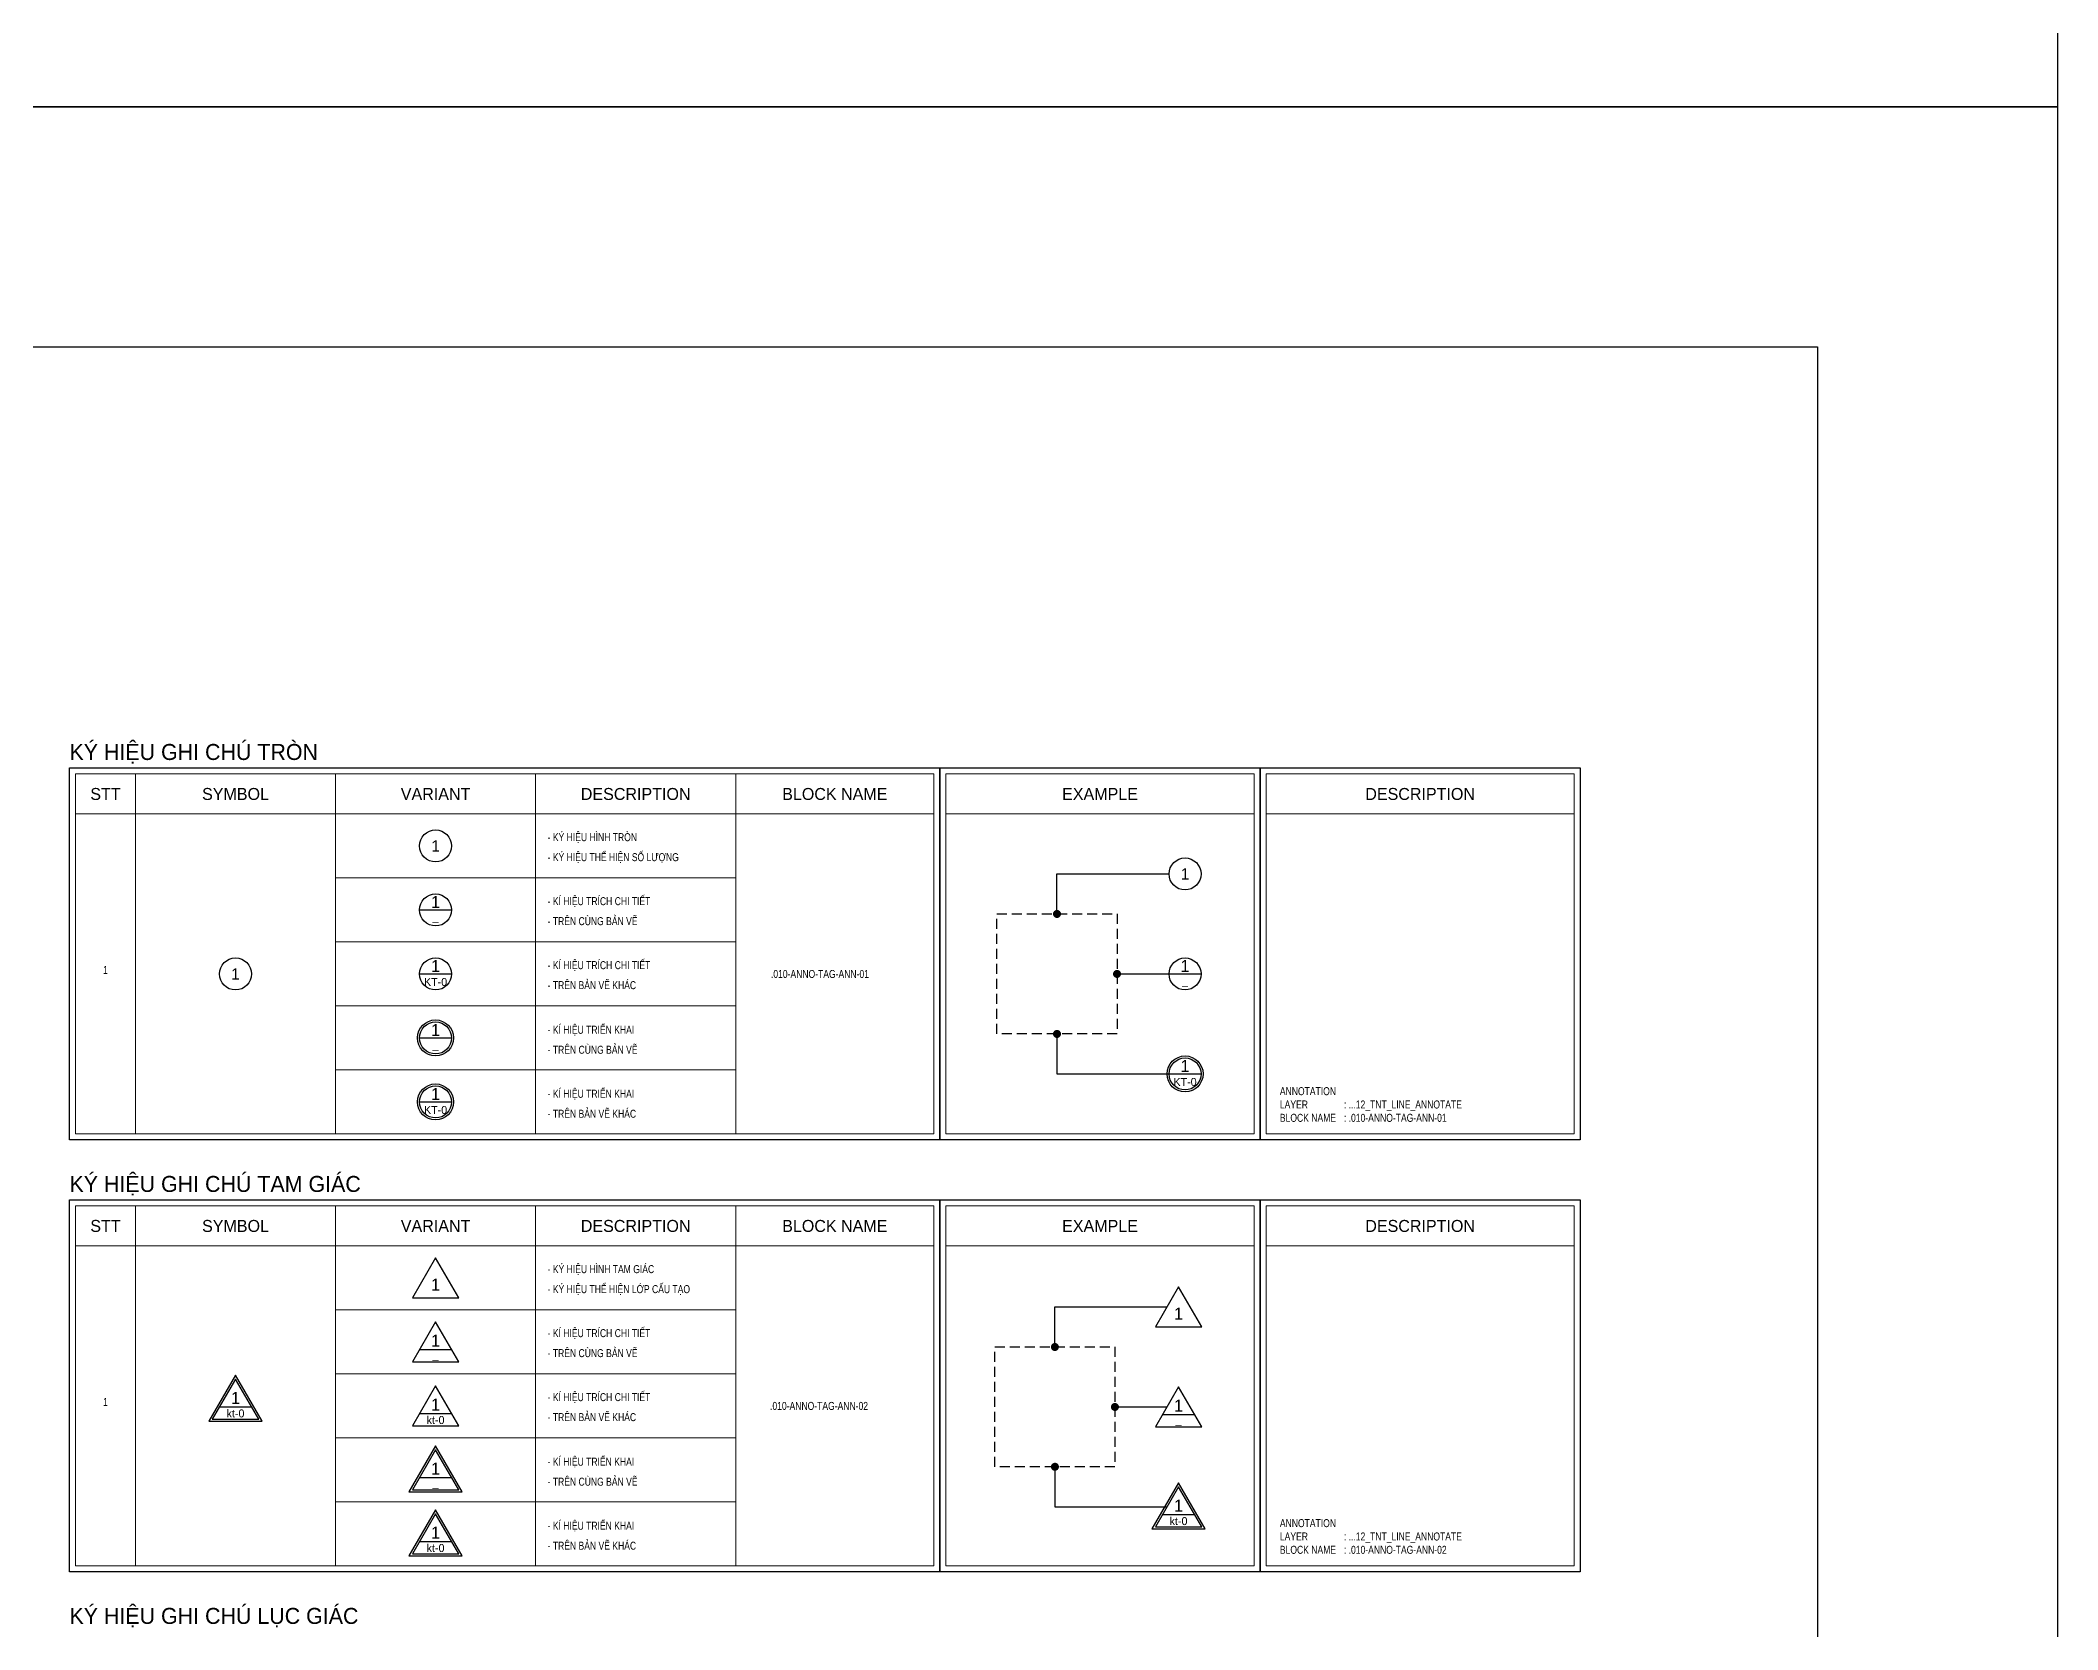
# Model space of a CAD drawing. Header units: millimetres. Extents: x 21129 to 2803301, y -510327 to 166837.
# Drawn here: x 348477 to 398892, y -332034 to -292297 of the extents above; entities that cross this region are included whole.
import ezdxf
from ezdxf.enums import TextEntityAlignment as Align

# ---------------------------------------------------------------- set-up
doc = ezdxf.new("R2010")
doc.units = ezdxf.units.MM
doc.linetypes.add('HIDDEN', pattern=[0.375, 0.25, -0.125])
for name, color, linetype in [('....01_TNT_A_DRAWING', 7, 'Continuous'), ('....20_TNT_N_TEXT', 9, 'Continuous'), ('....21_TNT_N_LEADER', 9, 'Continuous'), ('....24_TNT_N_ANNOTATE', 14, 'Continuous')]:
    doc.layers.add(name, color=color, linetype=linetype)
doc.layers.add('....03_TNT_A_THIN', color=251, linetype='Continuous', lineweight=13, transparency=0.5)
doc.layers.add('....08_TNT_A_DETAIL', color=156, linetype='HIDDEN', transparency=0.5)
doc.styles.add('.TNT_A_TXT_1_MAIN', font='')
doc.styles.add('.TNT_A_TXT_2_SUB', font='UNI Alter Gothic (H).ttf')
doc.styles.add('.TNT_A_TXT_3_NOTE', font='uromans.shx', dxfattribs={"width": 0.8})
doc.styles.add('TNT_DIM', font='uromans.shx', dxfattribs={"width": 0.8})
doc.styles.get('.TNT_A_TXT_1_MAIN').set_extended_font_data('UNI HelvetIns (H)')
doc.dimstyles.new('TNT_DIM1', dxfattribs={"dimtxt": 2, "dimasz": 1.1, "dimexe": 1.1, "dimexo": 0, "dimgap": 0.7, "dimtad": 1, "dimdec": 0, "dimzin": 0, "dimdsep": 46, "dimtxsty": 'TNT_DIM', "dimblk": 'ARCHTICK', "dimcen": 0.09, "dimdle": 1.1, "dimclrd": 256, "dimclre": 256, "dimclrt": 14, "dimadec": 0, "dimazin": 0, "dimtfac": 1, "dimtdec": 0, "dimtmove": 0, "dimatfit": 3, "dimfxl": 0, "dimtfillclr": 256, "dimtolj": 1, "dimtzin": 0, "dimarcsym": 0})

# ---------------------------------------------------------------- blocks, each defined once
blk = doc.blocks.new('.TNT_KHUNG LAYOUT_2')
at = {"color": 250}
blk.add_lwpolyline([(0, 327), (450, 327), (450, 0), (0, 0)], close=True, dxfattribs=at)
at = {"color": 14}
blk.add_lwpolyline([(15, 312), (435, 312), (435, 15), (15, 15)], close=True, dxfattribs=at)
blk = doc.blocks.new('*U589')
at = {"color": 14, "linetype": 'ByBlock', "lineweight": -2}
blk.add_circle((0, 0), 4, dxfattribs=at)
at = {"color": 9, "style": '.TNT_A_TXT_2_SUB', "flags": 8}
blk.add_attdef('NUMBER', text='', height=2.84, dxfattribs=at).set_placement((0, 0), align=Align.MIDDLE)
blk = doc.blocks.new('*U593')
at = {"color": 14, "ltscale": 4}
blk.add_line((-4, 0), (4, 0), dxfattribs=at)
at = {"color": 14, "linetype": 'ByBlock', "lineweight": -2}
blk.add_circle((0, 0), 4, dxfattribs=at)
at = {"color": 9, "style": '.TNT_A_TXT_2_SUB', "flags": 8}
blk.add_attdef('1', text='', height=3, dxfattribs=at).set_placement((0, 2), align=Align.MIDDLE)
at = {"color": 9, "flags": 8}
blk.add_attdef('_', text='', height=2, dxfattribs=at).set_placement((0, -2), align=Align.MIDDLE)
blk = doc.blocks.new('*U592')
at = {"color": 14, "ltscale": 4}
blk.add_line((-4, 0), (4, 0), dxfattribs=at)
at = {"color": 14, "linetype": 'ByBlock', "lineweight": -2}
blk.add_circle((0, 0), 4, dxfattribs=at)
at = {"color": 9, "style": '.TNT_A_TXT_2_SUB', "flags": 8}
for tag, height, p in [('1', 3, (0, 2)), ('KT-0', 2, (0, -2))]:
    blk.add_attdef(tag, text='', height=height, dxfattribs=at).set_placement(p, align=Align.MIDDLE)
blk = doc.blocks.new('*U591')
at = {"color": 251, "ltscale": 4}
blk.add_lwpolyline([(-4, 0), (4, 0)], dxfattribs=at)
at = {"color": 14, "ltscale": 4}
blk.add_circle((0, 0), 4.5, dxfattribs=at)
at = {"color": 251, "ltscale": 4}
blk.add_circle((0, 0), 4, dxfattribs=at)
at = {"color": 9, "style": '.TNT_A_TXT_2_SUB', "flags": 8}
blk.add_attdef('1', text='', height=3, dxfattribs=at).set_placement((0, 2), align=Align.MIDDLE)
at = {"color": 9, "flags": 8}
blk.add_attdef('_', text='', height=2, dxfattribs=at).set_placement((0, -2), align=Align.MIDDLE)
blk = doc.blocks.new('*U590')
at = {"color": 251, "ltscale": 4}
blk.add_lwpolyline([(-4, 0), (4, 0)], dxfattribs=at)
at = {"color": 14, "ltscale": 4}
blk.add_circle((0, 0), 4.5, dxfattribs=at)
at = {"color": 251, "ltscale": 4}
blk.add_circle((0, 0), 4, dxfattribs=at)
at = {"color": 9, "style": '.TNT_A_TXT_2_SUB', "flags": 8}
for tag, height, p in [('1', 3, (0, 2)), ('KT-0', 2, (0, -2))]:
    blk.add_attdef(tag, text='', height=height, dxfattribs=at).set_placement(p, align=Align.MIDDLE)
blk = doc.blocks.new('*U598')
at = {"color": 251}
blk.add_line((4.07, -0.35), (-4.07, -0.35), dxfattribs=at)
at = {"color": 14}
blk.add_lwpolyline([(0, 7.7), (-6.67, -3.85), (6.67, -3.85)], close=True, dxfattribs=at)
at = {"color": 251}
blk.add_lwpolyline([(0, 6.7), (-5.8, -3.35), (5.8, -3.35), (0, 6.7)], dxfattribs=at)
at = {"color": 9, "style": '.TNT_A_TXT_2_SUB', "flags": 8}
for tag, height, p in [('1', 3, (0, 2)), ('KT-0', 2, (0, -1.83))]:
    blk.add_attdef(tag, text='', height=height, dxfattribs=at).set_placement(p, align=Align.MIDDLE)
blk = doc.blocks.new('*U595')
at = {"color": 14}
blk.add_lwpolyline([(0, 6.7), (-5.8, -3.35), (5.8, -3.35), (0, 6.7)], dxfattribs=at)
at = {"color": 9, "style": '.TNT_A_TXT_2_SUB', "flags": 8}
blk.add_attdef('NUMBER', text='', height=3, dxfattribs=at).set_placement((0, 0), align=Align.MIDDLE)
blk = doc.blocks.new('*U596')
at = {"color": 14}
blk.add_line((4.07, -0.35), (-4.07, -0.35), dxfattribs=at)
blk.add_lwpolyline([(0, 6.7), (-5.8, -3.35), (5.8, -3.35), (0, 6.7)], dxfattribs=at)
at = {"color": 9, "style": '.TNT_A_TXT_2_SUB', "flags": 8}
blk.add_attdef('1', text='', height=3, dxfattribs=at).set_placement((0, 2), align=Align.MIDDLE)
at = {"color": 9, "flags": 8}
blk.add_attdef('_', text='', height=2, dxfattribs=at).set_placement((0, -1.83), align=Align.MIDDLE)
blk = doc.blocks.new('*U599')
at = {"color": 14}
blk.add_line((4.07, -0.35), (-4.07, -0.35), dxfattribs=at)
blk.add_lwpolyline([(0, 6.7), (-5.8, -3.35), (5.8, -3.35), (0, 6.7)], dxfattribs=at)
at = {"color": 9, "style": '.TNT_A_TXT_2_SUB', "flags": 8}
for tag, height, p in [('1', 3, (0, 2)), ('KT-0', 2, (0, -1.83))]:
    blk.add_attdef(tag, text='', height=height, dxfattribs=at).set_placement(p, align=Align.MIDDLE)
blk = doc.blocks.new('*U597')
at = {"color": 251}
blk.add_line((4.07, -0.35), (-4.07, -0.35), dxfattribs=at)
at = {"color": 14}
blk.add_lwpolyline([(0, 7.7), (-6.67, -3.85), (6.67, -3.85)], close=True, dxfattribs=at)
at = {"color": 251}
blk.add_lwpolyline([(0, 6.7), (-5.8, -3.35), (5.8, -3.35), (0, 6.7)], dxfattribs=at)
at = {"color": 9, "style": '.TNT_A_TXT_2_SUB', "flags": 8}
blk.add_attdef('1', text='', height=3, dxfattribs=at).set_placement((0, 2), align=Align.MIDDLE)
at = {"color": 9, "flags": 8}
blk.add_attdef('_', text='', height=2, dxfattribs=at).set_placement((0, -1.83), align=Align.MIDDLE)
blk = doc.blocks.new('_ArchTick')
at = {"color": 0, "linetype": 'ByBlock', "const_width": 0.15}
blk.add_lwpolyline([(-0.5, -0.5), (0.5, 0.5)], dxfattribs=at)

msp = doc.modelspace()

# ---------------------------------------------------------------- linework, layer by layer
at = {"layer": '....03_TNT_A_THIN'}
for p, q in [((350854.9, -310639.5), (350854.9, -319639.5)), ((355854.9, -310639.5), (355854.9, -319639.5)), ((360854.9, -310639.5), (360854.9, -319639.5)), ((365854.9, -310639.5), (365854.9, -319639.5)), ((349354.9, -311639.5), (370809.9, -311639.5)), ((371109.9, -311639.5), (378809.9, -311639.5)), ((379109.9, -311639.5), (386809.9, -311639.5)), ((355854.9, -313239.5), (365854.9, -313239.5)), ((355854.9, -314839.5), (365854.9, -314839.5)), ((355854.9, -316439.5), (365854.9, -316439.5)), ((355854.9, -318039.5), (365854.9, -318039.5)), ((350854.9, -321439.5), (350854.9, -330439.5)), ((355854.9, -321439.5), (355854.9, -330439.5)), ((360854.9, -321439.5), (360854.9, -330439.5)), ((365854.9, -321439.5), (365854.9, -330439.5)), ((349354.9, -322439.5), (370809.9, -322439.5)), ((371109.9, -322439.5), (378809.9, -322439.5)), ((379109.9, -322439.5), (386809.9, -322439.5)), ((355854.9, -324039.5), (365854.9, -324039.5)), ((355854.9, -325639.5), (365854.9, -325639.5)), ((355854.9, -327239.5), (365854.9, -327239.5)), ((355854.9, -328839.5), (365854.9, -328839.5))]:
    msp.add_line(p, q, dxfattribs=at)
for points in [[(349354.9, -310639.5), (370809.9, -310639.5), (370809.9, -319639.5), (349354.9, -319639.5)], [(371109.9, -310639.5), (378809.9, -310639.5), (378809.9, -319639.5), (371109.9, -319639.5)], [(379109.9, -310639.5), (386809.9, -310639.5), (386809.9, -319639.5), (379109.9, -319639.5)], [(349354.9, -321439.5), (370809.9, -321439.5), (370809.9, -330439.5), (349354.9, -330439.5)], [(371109.9, -321439.5), (378809.9, -321439.5), (378809.9, -330439.5), (371109.9, -330439.5)], [(379109.9, -321439.5), (386809.9, -321439.5), (386809.9, -330439.5), (379109.9, -330439.5)]]:
    msp.add_lwpolyline(points, close=True, dxfattribs=at)
at = {"layer": '....08_TNT_A_DETAIL', "ltscale": 1000}
for points in [[(372384.8, -314139.5), (375384.8, -314139.5), (375384.8, -317139.5), (372384.8, -317139.5)], [(372332.9, -324966.2), (375332.9, -324966.2), (375332.9, -327961.2), (372332.9, -327961.2)]]:
    msp.add_lwpolyline(points, close=True, dxfattribs=at)
at = {"layer": '....24_TNT_N_ANNOTATE'}
for points in [[(349204.9, -310489.5), (370959.9, -310489.5), (370959.9, -319789.5), (349204.9, -319789.5)], [(370959.9, -310489.5), (378959.9, -310489.5), (378959.9, -319789.5), (370959.9, -319789.5)], [(378959.9, -310489.5), (386959.9, -310489.5), (386959.9, -319789.5), (378959.9, -319789.5)], [(349204.9, -321289.5), (370959.9, -321289.5), (370959.9, -330589.5), (349204.9, -330589.5)], [(370959.9, -321289.5), (378959.9, -321289.5), (378959.9, -330589.5), (370959.9, -330589.5)], [(378959.9, -321289.5), (386959.9, -321289.5), (386959.9, -330589.5), (378959.9, -330589.5)]]:
    msp.add_lwpolyline(points, close=True, dxfattribs=at)

# ---------------------------------------------------------------- block references
at = {"layer": '....01_TNT_A_DRAWING', "xscale": 400, "yscale": 400, "zscale": 400}
for p in [(218892.4, -293962.9), (218892.4, -424762.9)]:
    msp.add_blockref('.TNT_KHUNG LAYOUT_2', p, dxfattribs=at)
at = {"layer": '....24_TNT_N_ANNOTATE'}
ref = msp.add_blockref('*U589', (358354.9, -312439.5), dxfattribs=dict(at, xscale=100, yscale=100, zscale=100))
ref.add_attrib('NUMBER', '1', dxfattribs={"layer": '0', "color": 9, "height": 284.1, "style": '.TNT_A_TXT_2_SUB'}).set_placement((358354.9, -312439.5), align=Align.MIDDLE)
ref = msp.add_blockref('*U589', (377084.8, -313139.5), dxfattribs=dict(at, xscale=100, yscale=100, zscale=100))
ref.add_attrib('NUMBER', '1', dxfattribs={"layer": '0', "color": 9, "height": 284.1, "style": '.TNT_A_TXT_2_SUB'}).set_placement((377084.8, -313139.5), align=Align.MIDDLE)
ref = msp.add_blockref('*U593', (358354.9, -314039.5), dxfattribs=dict(at, xscale=100, yscale=100, zscale=100))
ref.add_attrib('1', '1', dxfattribs={"layer": '0', "color": 9, "height": 300, "style": '.TNT_A_TXT_2_SUB'}).set_placement((358354.9, -313839.4), align=Align.MIDDLE)
ref.add_attrib('_', '_', dxfattribs={"layer": '0', "color": 9, "height": 200}).set_placement((358354.9, -314239.6), align=Align.MIDDLE)
ref = msp.add_blockref('*U589', (353354.9, -315639.5), dxfattribs=dict(at, xscale=100, yscale=100, zscale=100))
ref.add_attrib('NUMBER', '1', dxfattribs={"layer": '0', "color": 9, "height": 284.1, "style": '.TNT_A_TXT_2_SUB'}).set_placement((353354.9, -315639.5), align=Align.MIDDLE)
ref = msp.add_blockref('*U592', (358354.9, -315639.5), dxfattribs=dict(at, xscale=100, yscale=100, zscale=100))
ref.add_attrib('1', '1', dxfattribs={"layer": '0', "color": 9, "height": 300, "style": '.TNT_A_TXT_2_SUB'}).set_placement((358354.9, -315439.4), align=Align.MIDDLE)
ref.add_attrib('KT-0', 'KT-0', dxfattribs={"layer": '0', "color": 9, "height": 200, "style": '.TNT_A_TXT_2_SUB'}).set_placement((358354.9, -315839.6), align=Align.MIDDLE)
ref = msp.add_blockref('*U593', (377084.8, -315639.5), dxfattribs=dict(at, xscale=100, yscale=100, zscale=100))
ref.add_attrib('1', '1', dxfattribs={"layer": '0', "color": 9, "height": 300, "style": '.TNT_A_TXT_2_SUB'}).set_placement((377084.8, -315439.4), align=Align.MIDDLE)
ref.add_attrib('_', '_', dxfattribs={"layer": '0', "color": 9, "height": 200}).set_placement((377084.8, -315839.6), align=Align.MIDDLE)
ref = msp.add_blockref('*U591', (358354.9, -317239.5), dxfattribs=dict(at, xscale=100, yscale=100, zscale=100))
ref.add_attrib('1', '1', dxfattribs={"layer": '0', "color": 9, "height": 300, "style": '.TNT_A_TXT_2_SUB'}).set_placement((358354.9, -317039.4), align=Align.MIDDLE)
ref.add_attrib('_', '_', dxfattribs={"layer": '0', "color": 9, "height": 200}).set_placement((358354.9, -317439.6), align=Align.MIDDLE)
ref = msp.add_blockref('*U590', (377084.8, -318139.5), dxfattribs=dict(at, xscale=100, yscale=100, zscale=100))
ref.add_attrib('1', '1', dxfattribs={"layer": '0', "color": 9, "height": 300, "style": '.TNT_A_TXT_2_SUB'}).set_placement((377084.8, -317939.4), align=Align.MIDDLE)
ref.add_attrib('KT-0', 'KT-0', dxfattribs={"layer": '0', "color": 9, "height": 200, "style": '.TNT_A_TXT_2_SUB'}).set_placement((377084.8, -318339.6), align=Align.MIDDLE)
ref = msp.add_blockref('*U590', (358354.9, -318839.5), dxfattribs=dict(at, xscale=100, yscale=100, zscale=100))
ref.add_attrib('1', '1', dxfattribs={"layer": '0', "color": 9, "height": 300, "style": '.TNT_A_TXT_2_SUB'}).set_placement((358354.9, -318639.4), align=Align.MIDDLE)
ref.add_attrib('KT-0', 'KT-0', dxfattribs={"layer": '0', "color": 9, "height": 200, "style": '.TNT_A_TXT_2_SUB'}).set_placement((358354.9, -319039.6), align=Align.MIDDLE)
ref = msp.add_blockref('*U595', (358354.9, -323404.5), dxfattribs=dict(at, xscale=100, yscale=100, zscale=100))
ref.add_attrib('NUMBER', '1', dxfattribs={"layer": '0', "color": 9, "height": 300, "style": '.TNT_A_TXT_2_SUB'}).set_placement((358354.9, -323404.5), align=Align.MIDDLE)
ref = msp.add_blockref('*U595', (376922.9, -324131.2), dxfattribs=dict(at, xscale=100, yscale=100, zscale=100))
ref.add_attrib('NUMBER', '1', dxfattribs={"layer": '0', "color": 9, "height": 300, "style": '.TNT_A_TXT_2_SUB'}).set_placement((376922.9, -324131.2), align=Align.MIDDLE)
ref = msp.add_blockref('*U596', (358354.9, -325004.5), dxfattribs=dict(at, xscale=100, yscale=100, zscale=100))
ref.add_attrib('1', '1', dxfattribs={"layer": '0', "color": 9, "height": 300, "style": '.TNT_A_TXT_2_SUB'}).set_placement((358354.9, -324804.5), align=Align.MIDDLE)
ref.add_attrib('_', '_', dxfattribs={"layer": '0', "color": 9, "height": 200}).set_placement((358354.9, -325187.8), align=Align.MIDDLE)
ref = msp.add_blockref('*U598', (353354.9, -326439.5), dxfattribs=dict(at, xscale=100, yscale=100, zscale=100))
ref.add_attrib('1', '1', dxfattribs={"layer": '0', "color": 9, "height": 300, "style": '.TNT_A_TXT_2_SUB'}).set_placement((353354.9, -326239.5), align=Align.MIDDLE)
ref.add_attrib('KT-0', 'kt-0', dxfattribs={"layer": '0', "color": 9, "height": 200, "style": '.TNT_A_TXT_2_SUB'}).set_placement((353354.9, -326622.8), align=Align.MIDDLE)
ref = msp.add_blockref('*U599', (358354.9, -326604.5), dxfattribs=dict(at, xscale=100, yscale=100, zscale=100))
ref.add_attrib('1', '1', dxfattribs={"layer": '0', "color": 9, "height": 300, "style": '.TNT_A_TXT_2_SUB'}).set_placement((358354.9, -326404.5), align=Align.MIDDLE)
ref.add_attrib('KT-0', 'kt-0', dxfattribs={"layer": '0', "color": 9, "height": 200, "style": '.TNT_A_TXT_2_SUB'}).set_placement((358354.9, -326787.8), align=Align.MIDDLE)
ref = msp.add_blockref('*U596', (376922.9, -326631.2), dxfattribs=dict(at, xscale=100, yscale=100, zscale=100))
ref.add_attrib('1', '1', dxfattribs={"layer": '0', "color": 9, "height": 300, "style": '.TNT_A_TXT_2_SUB'}).set_placement((376922.9, -326431.2), align=Align.MIDDLE)
ref.add_attrib('_', '_', dxfattribs={"layer": '0', "color": 9, "height": 200}).set_placement((376922.9, -326814.5), align=Align.MIDDLE)
ref = msp.add_blockref('*U597', (358354.9, -328204.5), dxfattribs=dict(at, xscale=100, yscale=100, zscale=100))
ref.add_attrib('1', '1', dxfattribs={"layer": '0', "color": 9, "height": 300, "style": '.TNT_A_TXT_2_SUB'}).set_placement((358354.9, -328004.5), align=Align.MIDDLE)
ref.add_attrib('_', '_', dxfattribs={"layer": '0', "color": 9, "height": 200}).set_placement((358354.9, -328387.8), align=Align.MIDDLE)
ref = msp.add_blockref('*U598', (376922.9, -329131.2), dxfattribs=dict(at, xscale=100, yscale=100, zscale=100))
ref.add_attrib('1', '1', dxfattribs={"layer": '0', "color": 9, "height": 300, "style": '.TNT_A_TXT_2_SUB'}).set_placement((376922.9, -328931.2), align=Align.MIDDLE)
ref.add_attrib('KT-0', 'kt-0', dxfattribs={"layer": '0', "color": 9, "height": 200, "style": '.TNT_A_TXT_2_SUB'}).set_placement((376922.9, -329314.5), align=Align.MIDDLE)
ref = msp.add_blockref('*U598', (358354.9, -329804.5), dxfattribs=dict(at, xscale=100, yscale=100, zscale=100))
ref.add_attrib('1', '1', dxfattribs={"layer": '0', "color": 9, "height": 300, "style": '.TNT_A_TXT_2_SUB'}).set_placement((358354.9, -329604.5), align=Align.MIDDLE)
ref.add_attrib('KT-0', 'kt-0', dxfattribs={"layer": '0', "color": 9, "height": 200, "style": '.TNT_A_TXT_2_SUB'}).set_placement((358354.9, -329987.8), align=Align.MIDDLE)

# ---------------------------------------------------------------- texts
at = {"layer": '....20_TNT_N_TEXT', "style": '.TNT_A_TXT_1_MAIN'}
for s, p in [('KÝ HIỆU GHI CHÚ TRÒN', (349204.9, -310289.5)), ('KÝ HIỆU GHI CHÚ TAM GIÁC', (349204.9, -321089.5)), ('KÝ HIỆU GHI CHÚ LỤC GIÁC', (349204.9, -331889.5))]:
    msp.add_text(s, height=400, dxfattribs=at).set_placement(p)
at = {"layer": '....20_TNT_N_TEXT', "style": '.TNT_A_TXT_2_SUB'}
for s, p in [('STT', (350104.9, -311139.5)), ('SYMBOL', (353354.9, -311139.5)), ('VARIANT', (358354.9, -311139.5)), ('DESCRIPTION', (363354.9, -311139.5)), ('BLOCK NAME', (368332.4, -311139.5)), ('EXAMPLE', (374959.9, -311139.5)), ('DESCRIPTION', (382959.9, -311139.5)), ('STT', (350104.9, -321939.5)), ('SYMBOL', (353354.9, -321939.5)), ('VARIANT', (358354.9, -321939.5)), ('DESCRIPTION', (363354.9, -321939.5)), ('BLOCK NAME', (368332.4, -321939.5)), ('EXAMPLE', (374959.9, -321939.5)), ('DESCRIPTION', (382959.9, -321939.5))]:
    msp.add_text(s, height=300, dxfattribs=at).set_placement(p, align=Align.MIDDLE)
at = {"layer": '....20_TNT_N_TEXT', "style": '.TNT_A_TXT_3_NOTE', "width": 0.8}
for s, p in [('- KÝ HIỆU HÌNH TRÒN', (361154.9, -312319.5)), ('- KÝ HIỆU THỂ HIỆN SỐ LƯỢNG', (361154.9, -312819.5)), ('- KÍ HIỆU TRÍCH CHI TIẾT', (361154.9, -313919.5)), ('- TRÊN CÙNG BẢN VẼ', (361154.9, -314419.5)), ('- KÍ HIỆU TRÍCH CHI TIẾT', (361154.9, -315519.5)), ('.010-ANNO-TAG-ANN-01', (366736.2, -315739.5)), ('- TRÊN BẢN VẼ KHÁC', (361154.9, -316019.5)), ('- KÍ HIỆU TRIỂN KHAI', (361154.9, -317134.5)), ('- TRÊN CÙNG BẢN VẼ', (361154.9, -317634.5)), ('- KÍ HIỆU TRIỂN KHAI', (361154.9, -318734.5)), ('- TRÊN BẢN VẼ KHÁC', (361154.9, -319234.5)), ('- KÝ HIỆU HÌNH TAM GIÁC', (361154.9, -323119.5)), ('- KÝ HIỆU THỂ HIỆN LỚP CẤU TẠO', (361154.9, -323619.5)), ('- KÍ HIỆU TRÍCH CHI TIẾT', (361154.9, -324719.5)), ('- TRÊN CÙNG BẢN VẼ', (361154.9, -325219.5)), ('- KÍ HIỆU TRÍCH CHI TIẾT', (361154.9, -326319.5)), ('- TRÊN BẢN VẼ KHÁC', (361154.9, -326819.5)), ('.010-ANNO-TAG-ANN-02', (366713.3, -326539.5)), ('- KÍ HIỆU TRIỂN KHAI', (361154.9, -327934.5)), ('- TRÊN CÙNG BẢN VẼ', (361154.9, -328434.5)), ('- KÍ HIỆU TRIỂN KHAI', (361154.9, -329534.5)), ('- TRÊN BẢN VẼ KHÁC', (361154.9, -330034.5))]:
    msp.add_text(s, height=200, dxfattribs=at).set_placement(p)
for p in [(350104.9, -315539.5), (350104.9, -326339.5)]:
    msp.add_text('1', height=200, dxfattribs=at).set_placement(p, align=Align.MIDDLE)
at = {"layer": '....20_TNT_N_TEXT', "char_height": 200, "width": 14785, "attachment_point": 7, "style": '.TNT_A_TXT_3_NOTE'}
for s, insert in [('\\A1;\\pxi-9,l9,sm1;\\P\\pi0,l0,s*;ANNOTATION \\P\\pi-9,l9,sm1;LAYER^I^I: ...12_TNT_LINE_ANNOTATE\\P\\pi-12,l12;BLOCK NAME^I: .010-ANNO-TAG-ANN-01', (379454.9, -319339.5)), ('\\A1;\\pxi-9,l9,sm1;\\P\\pi0,l0,s*;ANNOTATION \\P\\pi-9,l9,sm1;LAYER^I^I: ...12_TNT_LINE_ANNOTATE\\P\\pi-12,l12;BLOCK NAME^I: .010-ANNO-TAG-ANN-02', (379454.9, -330139.5))]:
    msp.add_mtext(s, dxfattribs=dict(at, insert=insert))

# ---------------------------------------------------------------- leaders
at = {"layer": '....21_TNT_N_LEADER', "ltscale": 4}
for points, override in [([(373884.8, -314139.5), (373884.8, -313139.5), (376684.8, -313139.5)], {"dimscale": 1, "dimasz": 200, "dimgap": 0.7, "dimtad": 0, "dimldrblk": 'Dot'}), ([(375384.8, -315639.5), (376684.8, -315639.5)], {"dimscale": 1, "dimasz": 200, "dimtad": 0, "dimldrblk": 'Dot'}), ([(373884.8, -317139.5), (373884.8, -318139.5), (376684.8, -318139.5)], {"dimscale": 1, "dimasz": 200, "dimgap": 0.7, "dimtad": 0, "dimldrblk": 'Dot'}), ([(373832.9, -324966.2), (373832.9, -323966.2), (376632.9, -323966.2)], {"dimscale": 1, "dimasz": 200, "dimgap": 0.7, "dimtad": 0, "dimldrblk": 'Dot'}), ([(375332.9, -326466.2), (376632.9, -326466.2)], {"dimscale": 1, "dimasz": 200, "dimtad": 0, "dimldrblk": 'Dot'}), ([(373832.9, -327961.2), (373832.9, -328961.2), (376632.9, -328961.2)], {"dimscale": 1, "dimasz": 200, "dimgap": 0.7, "dimtad": 0, "dimldrblk": 'Dot'})]:
    msp.add_leader(points, dimstyle='TNT_DIM1', override=override, dxfattribs=at)

doc.saveas('drawing.dxf')
